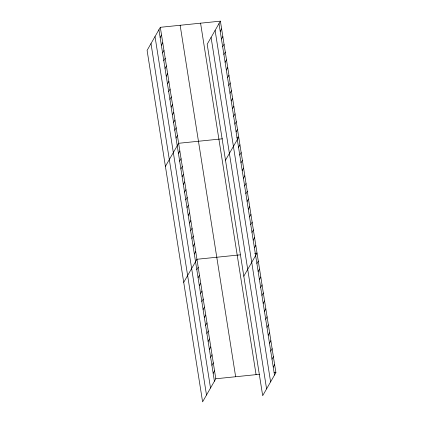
<?xml version="1.0" encoding="UTF-8"?>
<svg xmlns="http://www.w3.org/2000/svg" width="423" height="423" viewBox="0 0 423 423"><rect width="100%" height="100%" fill="white"/><g stroke="black" fill="none" stroke-linecap="round" stroke-linejoin="round"><path stroke-width="0.63" d="M160.317 27.305L147.098 50.385L202.596 401.85L215.815 378.77L160.317 27.305L220.404 21.15L275.902 372.615L262.683 395.695L207.185 44.23L220.404 21.15M160.137 37.483L161.538 35.04M161.359 45.219L162.76 42.771M162.58 52.949L163.981 50.501M163.801 60.679L165.203 58.237M165.023 68.415L166.419 65.967M166.239 76.145L167.64 73.697M167.46 83.876L168.862 81.433M168.682 91.611L170.083 89.163M169.903 99.342L171.304 96.899M171.125 107.072L172.526 104.629M172.346 114.807L173.747 112.359M220.224 31.328L221.62 28.88M173.567 122.538L174.969 120.095M221.441 39.059L222.842 36.616M174.789 130.268L176.19 127.825M222.662 46.794L224.063 44.346M176.01 138.004L177.411 135.556M223.883 54.525L225.285 52.077M165.414 166.371L178.633 143.291L222.493 138.797M225.105 62.255L226.506 59.812M178.453 153.47L179.854 151.022M226.326 69.991L227.727 67.543M179.675 161.2L181.076 158.752M227.548 77.721L228.949 75.273M180.896 168.93L182.292 166.488M228.769 85.451L230.17 83.008M182.112 176.666L183.513 174.218M229.99 93.187L231.392 90.739M183.333 184.396L184.735 181.948M231.212 100.917L232.613 98.474M184.555 192.127L185.956 189.684M232.433 108.648L233.834 106.205M185.776 199.862L187.178 197.414M233.655 116.383L235.056 113.935M186.998 207.593L188.399 205.144M234.876 124.113L236.277 121.671M188.219 215.323L189.62 212.88M236.097 131.844L237.493 129.401M189.441 223.058L190.842 220.61M225.501 160.211L238.715 137.131L236.912 137.316M190.662 230.789L192.063 228.346M238.535 147.31L239.936 144.867M191.883 238.519L193.285 236.076M239.756 155.045L241.158 152.597M193.105 246.255L194.506 243.807M240.978 162.776L242.379 160.328M194.326 253.985L195.727 251.542M242.199 170.506L243.6 168.063M183.73 282.353L196.949 259.273L240.206 254.842M243.421 178.242L244.822 175.794M244.642 185.972L246.043 183.524M196.806 269.684L198.202 267.241M245.863 193.702L247.265 191.259M198.059 277.652L199.46 275.204M247.085 201.438L248.486 198.99M199.318 285.62L200.719 283.172M248.306 209.168L249.707 206.725M200.576 293.583L201.977 291.14M249.528 216.899L250.929 214.456M201.834 301.551L203.236 299.103M250.749 224.634L252.15 222.186M203.093 309.52L204.494 307.072M251.971 232.364L253.366 229.922M204.351 317.483L205.752 315.04M253.187 240.095L254.588 237.652M205.61 325.451L207.011 323.003M254.408 247.83L255.809 245.382M206.868 333.419L208.269 330.971M243.812 276.198L257.031 253.118L254.63 253.361M208.127 341.382L209.528 338.939M256.888 263.529L258.289 261.081M209.385 349.35L210.786 346.902M258.146 271.492L259.548 269.049M210.643 357.319L212.045 354.871M259.405 279.46L260.806 277.017M211.902 365.282L213.298 362.839M260.663 287.429L262.064 284.98M213.16 373.25L214.556 370.802M261.922 295.397L263.323 292.949M263.18 303.36L264.581 300.917M264.438 311.328L265.84 308.88M265.697 319.296L267.098 316.848M266.955 327.259L268.356 324.816M268.214 335.228L269.61 332.779M269.467 343.196L270.868 340.748M270.725 351.159L272.126 348.716M271.984 359.127L273.385 356.679M273.242 367.095L274.643 364.647M215.815 378.77L259.68 374.276M274.099 372.8L275.902 372.615M219.003 23.598L274.501 375.058M215.101 30.403L270.604 381.869M211.082 37.42L266.585 388.885M200.576 23.18L256.074 374.646M180.145 25.274L235.643 376.74M158.916 29.753L214.413 381.218M155.014 36.563L210.517 388.023M151 43.58L206.498 395.04"/></g></svg>
